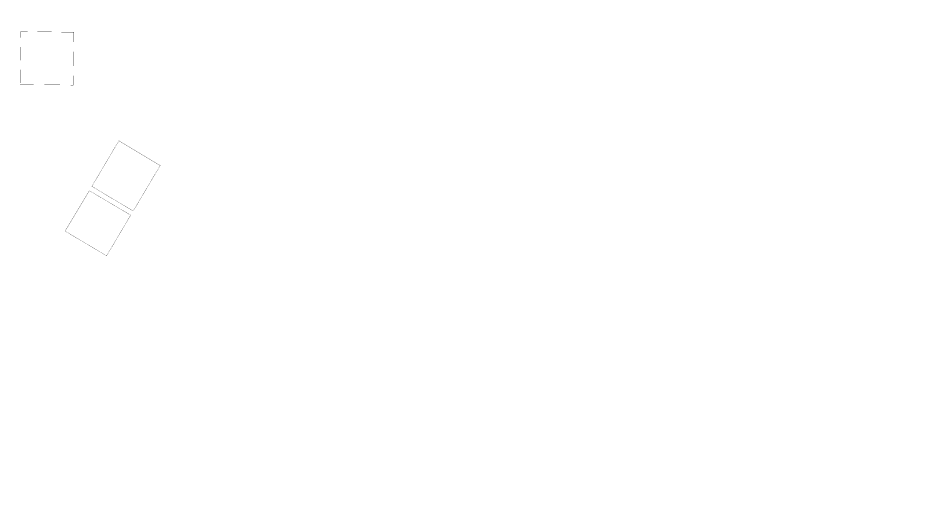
# Model space of a CAD drawing. Header units: metres. Extents: x 256329 to 886268, y -249371 to 355.
# Drawn here: x 283477.24 to 283522.99, y -623.7 to -599.29 of the extents above; entities that cross this region are included whole.
import ezdxf

# ---------------------------------------------------------------- set-up
doc = ezdxf.new("R2010")
doc.units = ezdxf.units.M
doc.header["$MEASUREMENT"] = 0
for name, color, linetype in [('BLK_1_FLR_4_LIFT_12', 251, 'Continuous'), ('BLK_1_FLR_4_LIFT_7', 251, 'Continuous'), ('BLK_1_FLR_4_LIFT_8', 251, 'Continuous')]:
    doc.layers.add(name, color=color, linetype=linetype)

msp = doc.modelspace()

# ---------------------------------------------------------------- linework, layer by layer
at = {"layer": 'BLK_1_FLR_4_LIFT_12', "color": 2, "linetype": 'ByBlock', "const_width": 0.01, "elevation": -303.574718}
msp.add_lwpolyline([(283477.38202, -599.98023), (283480.081756, -600.017964), (283480.044199, -602.705046), (283477.342311, -602.670597)], close=True, dxfattribs=at)
at = {"layer": 'BLK_1_FLR_4_LIFT_7', "color": 1, "linetype": 'ByBlock', "const_width": 0.01, "elevation": -303.574718}
msp.add_lwpolyline([(283483.101383, -609.105397), (283484.478706, -606.793414), (283482.375955, -605.53345), (283480.995428, -607.850812)], close=True, dxfattribs=at)
at = {"layer": 'BLK_1_FLR_4_LIFT_8', "color": 1, "linetype": 'ByBlock', "const_width": 0.01, "elevation": -303.574718}
msp.add_lwpolyline([(283481.745121, -611.382029), (283479.639166, -610.127444), (283480.873681, -608.071872), (283482.973434, -609.320174)], close=True, dxfattribs=at)

doc.saveas('drawing.dxf')
